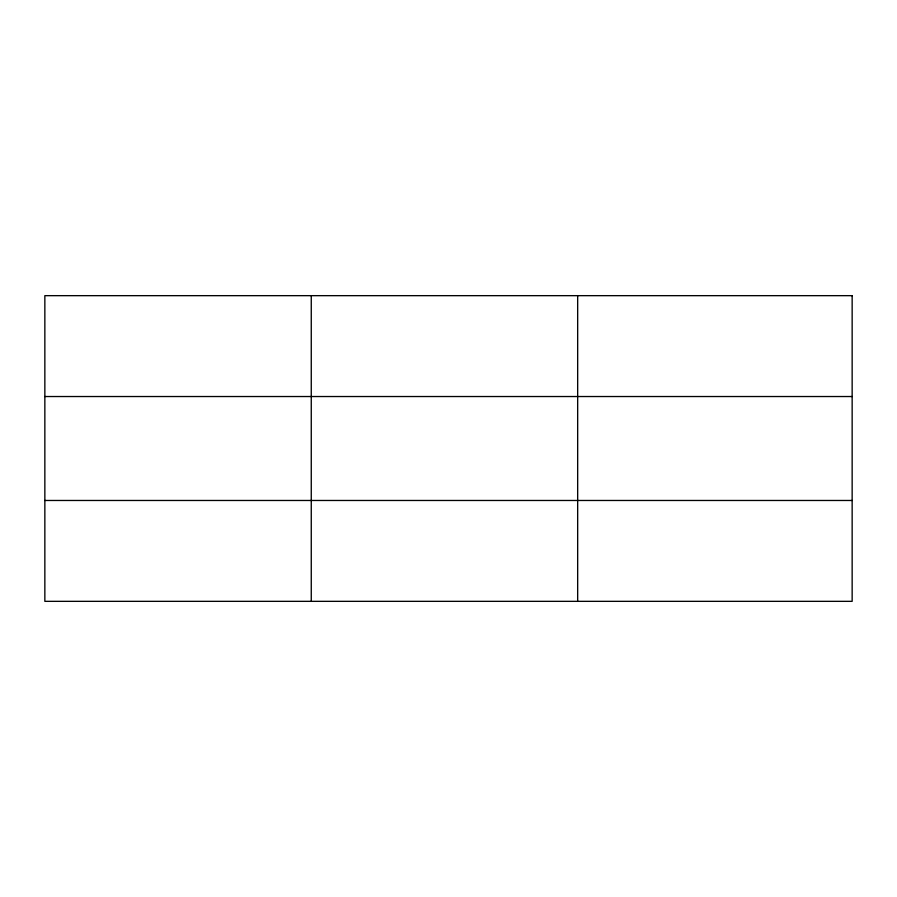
<?xml version="1.0" encoding="UTF-8"?>
<svg xmlns="http://www.w3.org/2000/svg" width="897" height="897" viewBox="0 0 897 897"><rect width="100%" height="100%" fill="white"/><g stroke="black" fill="none" stroke-linecap="round" stroke-linejoin="round"><path stroke-width="1.35" d="M311.259 295.662L311.259 601.338M577.668 295.662L577.668 601.338M44.85 396.53L852.15 396.53M44.85 500.47L852.15 500.47M852.15 295.662L852.15 601.338L44.85 601.338L44.85 295.662L852.15 295.662"/></g></svg>
